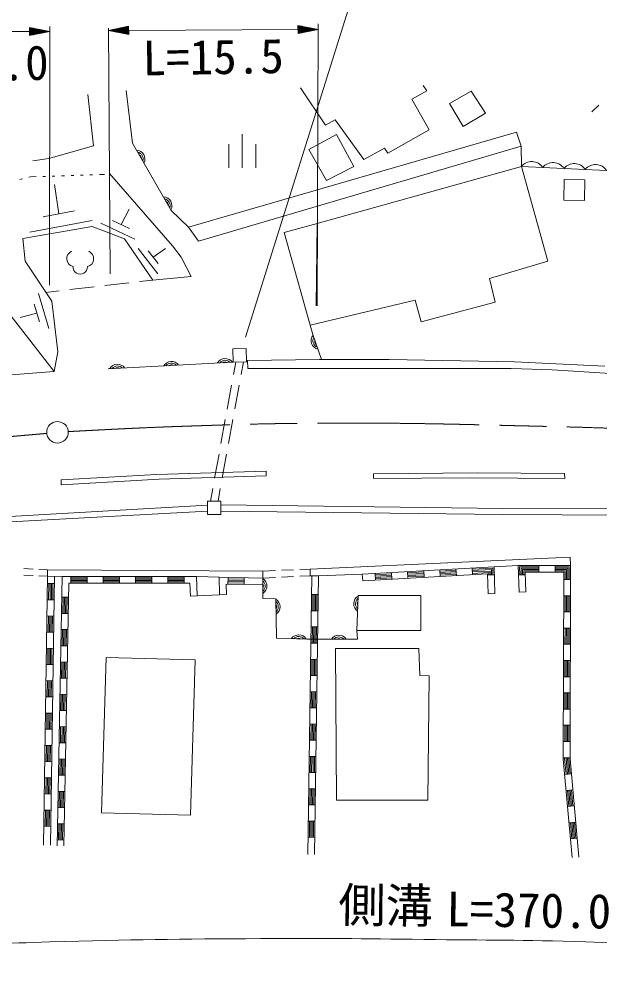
# Model space of a CAD drawing. Units: millimetres, scale not verified. Extents: x 40000 to 680000, y 20000 to 380000.
# Drawn here: x 263760 to 306824, y 264359 to 335791 of the extents above; entities that cross this region are included whole.
import ezdxf
from ezdxf.enums import TextEntityAlignment as Align

# ---------------------------------------------------------------- set-up
doc = ezdxf.new("R2010")
doc.units = ezdxf.units.MM
doc.header["$LTSCALE"] = 1000
doc.linetypes.add('CHAIN', pattern=[18.5, 12, -1.5, 3.5, -1.5])
for name, color, linetype, lineweight in [('M-BGD', 7, 'Continuous', 13), ('M-BMK', 2, 'CHAIN', 13), ('M-BMK-SRVR', 3, 'Continuous', 13), ('M-STR-HTXT', 7, 'Continuous', 13), ('M-STR-STRD', 7, 'Continuous', 13)]:
    doc.layers.add(name, color=color, linetype=linetype, lineweight=lineweight)
doc.styles.add('ＭＳ ゴシック', font='')
doc.styles.get('ＭＳ ゴシック').set_extended_font_data('MS Gothic')

msp = doc.modelspace()

# ---------------------------------------------------------------- linework, layer by layer
at = {"layer": 'M-BGD'}
for p, q in [((294000, 330484), (293735, 330892)), ((268843, 330214), (269266, 326404)), ((272154, 326613), (271703, 330513)), ((284624, 330709), (286475, 327929)), ((292888, 329876), (294000, 330484)), ((295682, 329537), (297291, 330468)), ((297291, 330468), (298347, 328829)), ((294158, 327590), (292888, 329876)), ((296698, 327844), (295682, 329537)), ((306747, 329427), (306247, 328927)), ((298347, 328829), (296698, 327844)), ((286475, 327929), (287186, 328337)), ((287186, 328337), (289332, 325388)), ((276323, 320375), (300640, 327415)), ((280307, 324769), (280307, 327269)), ((285247, 326144), (287300, 327251)), ((287300, 327251), (288570, 324880)), ((291115, 325868), (294158, 327590)), ((300640, 327415), (300997, 326389)), ((275041, 321624), (272154, 326613)), ((279307, 324769), (279307, 326519)), ((281307, 324769), (281307, 326519)), ((269266, 326404), (265964, 325473)), ((300997, 326389), (277054, 319349)), ((286553, 323833), (285247, 326144)), ((289332, 325388), (290851, 326239)), ((290851, 326239), (291115, 325868)), ((301016, 324880), (300997, 326389)), ((264779, 325304), (265964, 325473)), ((270456, 324353), (275125, 318992)), ((285861, 320647), (301016, 324880)), ((288570, 324880), (286553, 323833)), ((302964, 317853), (301016, 324880)), ((263992, 323964), (263798, 323919)), ((264626, 324111), (264480, 324077)), ((265005, 324123), (264626, 324111)), ((265705, 324145), (265505, 324139)), ((266404, 324167), (266204, 324161)), ((267104, 324189), (266904, 324183)), ((267803, 324211), (267604, 324205)), ((268503, 324233), (268303, 324227)), ((269203, 324255), (269003, 324248)), ((270081, 324282), (269703, 324270)), ((266695, 321366), (266377, 323535)), ((267851, 321579), (265540, 321154)), ((271310, 320575), (271910, 321721)), ((275041, 321624), (276323, 320375)), ((269176, 320867), (264555, 320017)), ((271936, 320276), (270685, 320873)), ((269165, 320437), (264021, 319536)), ((271574, 319520), (269165, 320437)), ((272322, 319477), (269821, 320672)), ((277054, 319349), (276323, 320375)), ((285861, 320647), (283406, 319970)), ((285776, 314551), (285861, 320647)), ((264021, 319536), (264208, 317857)), ((273672, 316459), (271574, 319520)), ((283406, 319970), (285353, 313112)), ((274046, 316908), (272589, 318800)), ((274060, 317672), (273331, 318618)), ((273696, 318145), (274603, 318793)), ((275125, 318992), (275762, 318152)), ((275762, 318152), (276523, 316723)), ((264208, 317857), (266166, 314895)), ((298646, 316583), (302964, 317853)), ((273672, 316459), (272686, 316344)), ((276523, 316723), (273672, 316459)), ((299069, 314805), (298646, 316583)), ((269309, 315952), (267521, 315745)), ((271891, 316252), (270103, 316045)), ((265197, 315460), (265964, 312860)), ((266726, 315653), (265740, 315539)), ((264869, 314657), (265252, 313356)), ((266166, 314895), (266622, 311131)), ((285353, 313112), (293142, 314974)), ((293142, 314974), (293566, 313366)), ((293566, 313366), (299069, 314805)), ((266360, 309681), (262995, 314004)), ((265060, 314006), (263835, 313692)), ((285539, 312412), (285353, 313112)), ((285539, 312412), (286172, 310572)), ((266622, 311131), (266360, 309681)), ((279619, 310371), (270345, 309880)), ((279823, 310374), (279655, 309453)), ((280387, 310384), (280218, 309458)), ((280696, 310487), (286030, 310572)), ((280696, 310487), (280727, 309899)), ((286030, 310572), (291195, 310572)), ((291195, 310572), (300508, 310402)), ((300508, 310402), (307197, 310064)), ((266360, 309681), (254846, 308779)), ((280727, 309899), (300254, 309894)), ((300254, 309894), (303302, 309810)), ((303302, 309810), (312700, 309217)), ((279512, 308666), (279189, 306895)), ((280075, 308671), (279752, 306900)), ((279045, 306108), (278723, 304337)), ((279608, 306113), (279285, 304342)), ((278579, 303550), (278256, 301779)), ((279142, 303555), (278819, 301784)), ((278113, 300992), (277945, 300071)), ((278676, 300997), (278507, 300071)), ((277733, 299762), (241157, 297702)), ((277733, 299311), (241157, 297364)), ((299647, 299526), (278723, 299779)), ((299647, 299076), (278723, 299329)), ((321721, 299422), (299647, 299526)), ((321721, 298972), (299647, 299076)), ((304635, 295922), (285341, 295030)), ((304654, 295284), (304635, 295922)), ((264092, 295065), (264782, 295026)), ((284575, 294998), (285341, 295030)), ((285333, 294537), (285341, 295030)), ((298982, 295202), (289209, 294659)), ((296186, 294546), (296158, 295045)), ((297384, 294612), (297357, 295111)), ((298886, 295096), (297362, 295012)), ((298886, 295096), (298903, 294606)), ((298981, 295197), (300778, 295293)), ((299052, 293210), (298982, 295202)), ((304661, 295299), (300779, 295293)), ((300779, 295293), (300839, 293315)), ((300882, 295193), (302306, 295196)), ((300882, 295193), (300900, 294594)), ((302306, 295096), (300985, 295093)), ((301000, 294597), (300985, 295093)), ((302307, 294796), (302306, 295296)), ((303507, 294797), (303506, 295297)), ((304561, 295199), (303506, 295197)), ((303506, 295097), (304460, 295099)), ((304458, 294250), (304460, 295099)), ((304561, 295199), (304558, 294250)), ((304622, 280968), (304661, 295299)), ((264782, 294548), (264092, 294581)), ((265218, 295002), (265862, 294966)), ((265867, 294497), (265218, 294528)), ((265570, 274557), (265867, 294497)), ((281838, 294881), (265862, 294966)), ((265862, 294966), (265867, 294497)), ((265867, 294497), (266938, 294470)), ((266070, 274550), (266367, 294489)), ((266940, 294477), (266564, 274517)), ((276904, 294480), (266940, 294477)), ((267589, 294477), (267589, 293977)), ((268789, 294377), (267589, 294377)), ((268789, 293977), (268789, 294477)), ((269989, 294478), (269989, 293978)), ((271189, 294378), (269989, 294378)), ((271189, 293978), (271189, 294478)), ((272389, 294478), (272389, 293978)), ((273589, 294379), (272389, 294378)), ((273589, 293979), (273589, 294479)), ((274789, 294479), (274789, 293979)), ((275989, 294379), (274789, 294379)), ((275989, 293979), (275989, 294479)), ((276902, 294470), (278598, 294426)), ((276966, 293037), (276904, 294480)), ((281846, 294357), (278599, 294420)), ((278599, 294420), (278625, 293139)), ((279246, 294408), (279237, 293908)), ((280444, 294285), (279244, 294308)), ((280436, 293885), (280446, 294384)), ((281836, 293857), (281838, 294488)), ((281838, 294881), (282761, 294921)), ((281838, 294488), (281838, 294881)), ((281838, 294355), (282761, 294403)), ((283226, 294940), (284105, 294978)), ((283226, 294427), (284105, 294473)), ((284575, 294498), (285333, 294537)), ((285464, 294543), (285164, 273878)), ((285460, 294537), (285333, 294537)), ((285964, 294535), (285460, 294537)), ((285964, 294535), (285664, 273871)), ((289210, 294657), (285964, 294535)), ((289237, 294160), (289210, 294657)), ((298500, 294674), (289237, 294160)), ((290168, 294712), (290195, 294213)), ((291371, 294679), (290173, 294612)), ((291377, 294579), (290179, 294513)), ((291382, 294479), (290184, 294413)), ((291388, 294379), (290190, 294313)), ((291393, 294280), (291366, 294779)), ((292564, 294845), (292592, 294346)), ((293768, 294812), (292569, 294746)), ((293773, 294712), (292575, 294646)), ((293779, 294612), (292581, 294546)), ((293784, 294512), (292586, 294446)), ((293790, 294413), (293762, 294912)), ((294960, 294978), (294988, 294479)), ((296164, 294945), (294966, 294879)), ((296169, 294845), (294971, 294779)), ((296175, 294745), (294977, 294679)), ((296181, 294646), (294982, 294579)), ((297368, 294912), (298789, 294991)), ((298693, 294885), (297373, 294812)), ((297379, 294712), (298596, 294780)), ((298552, 293193), (298500, 294674)), ((298503, 294592), (299003, 294609)), ((298603, 294595), (298596, 294780)), ((298693, 294885), (298703, 294599)), ((298803, 294602), (298789, 294991)), ((301300, 294607), (300800, 294591)), ((301088, 294994), (302307, 294996)), ((301088, 294994), (301100, 294600)), ((302307, 294896), (301191, 294894)), ((301200, 294603), (301191, 294894)), ((304159, 294798), (301294, 294794)), ((301294, 294794), (301339, 293330)), ((304360, 294999), (303507, 294997)), ((303507, 294897), (304260, 294899)), ((304122, 280946), (304159, 294798)), ((304258, 294251), (304260, 294899)), ((304360, 294999), (304358, 294250)), ((266358, 293947), (265859, 293955)), ((265941, 292754), (265959, 293953)), ((266041, 292752), (266059, 293952)), ((266141, 292751), (266158, 293950)), ((266241, 292749), (266258, 293949)), ((267431, 293977), (267064, 274508)), ((276425, 293979), (267431, 293977)), ((268789, 294277), (267589, 294277)), ((268789, 294177), (267589, 294177)), ((268789, 294077), (267589, 294077)), ((271189, 294278), (269989, 294278)), ((271189, 294178), (269989, 294178)), ((271189, 294078), (269989, 294078)), ((273589, 294279), (272389, 294278)), ((273589, 294179), (272389, 294178)), ((273589, 294079), (272389, 294078)), ((275989, 294279), (274789, 294279)), ((275989, 294179), (274789, 294179)), ((275989, 294079), (274789, 294079)), ((276466, 293016), (276425, 293979)), ((281836, 293857), (279110, 293910)), ((279110, 293910), (279125, 293149)), ((280438, 293985), (279239, 294008)), ((280440, 294085), (279241, 294108)), ((280442, 294185), (279242, 294208)), ((304158, 294251), (304658, 294250)), ((267411, 292935), (266912, 292945)), ((267011, 292943), (266989, 291743)), ((267111, 292941), (267089, 291741)), ((267211, 292939), (267189, 291739)), ((267311, 292937), (267289, 291737)), ((276466, 293016), (276968, 293052)), ((276968, 293052), (278616, 293128)), ((278616, 293128), (279125, 293149)), ((285944, 293136), (285444, 293143)), ((285544, 293141), (285527, 291942)), ((285644, 293140), (285627, 291940)), ((285744, 293139), (285727, 291939)), ((285844, 293137), (285827, 291937)), ((288893, 293067), (293545, 293067)), ((293545, 293067), (293545, 290466)), ((298552, 293193), (299051, 293209)), ((300837, 293326), (301339, 293330)), ((304655, 293050), (304155, 293051)), ((304251, 291851), (304255, 293051)), ((304351, 291850), (304355, 293050)), ((304451, 291850), (304455, 293050)), ((304551, 291850), (304555, 293050)), ((265841, 292755), (266341, 292748)), ((266323, 291548), (265823, 291555)), ((265905, 290354), (265923, 291554)), ((266005, 290352), (266023, 291552)), ((266105, 290351), (266123, 291551)), ((266205, 290349), (266223, 291549)), ((266889, 291745), (267389, 291735)), ((285427, 291943), (285927, 291936)), ((304151, 291851), (304651, 291850)), ((285909, 290736), (285409, 290743)), ((285509, 290742), (285492, 289542)), ((285609, 290740), (285592, 289540)), ((285709, 290739), (285692, 289539)), ((285809, 290737), (285792, 289537)), ((265805, 290355), (266305, 290348)), ((267366, 290536), (266866, 290545)), ((266966, 290543), (266944, 289343)), ((267066, 290541), (267044, 289341)), ((267166, 290539), (267144, 289340)), ((267266, 290537), (267244, 289338)), ((293545, 290466), (288810, 290466)), ((304648, 290650), (304148, 290651)), ((304245, 289451), (304248, 290651)), ((304345, 289450), (304348, 290650)), ((304445, 289450), (304448, 290650)), ((304545, 289450), (304548, 290650)), ((266844, 289345), (267344, 289336)), ((285099, 289842), (285896, 289823)), ((285392, 289543), (285892, 289536)), ((304145, 289451), (304645, 289450)), ((266287, 289148), (265787, 289155)), ((265869, 287954), (265887, 289154)), ((265969, 287953), (265987, 289152)), ((266069, 287951), (266087, 289151)), ((266169, 287950), (266187, 289150)), ((287216, 289151), (293396, 289151)), ((287300, 277890), (287216, 289151)), ((293396, 289151), (293474, 287145)), ((265769, 287956), (266269, 287948)), ((267321, 288136), (266821, 288145)), ((266921, 288144), (266898, 286944)), ((267021, 288142), (266998, 286942)), ((267121, 288140), (267098, 286940)), ((267221, 288138), (267198, 286938)), ((270198, 288474), (269859, 276959)), ((276802, 288304), (270198, 288474)), ((276463, 276790), (276802, 288304)), ((285874, 288336), (285374, 288343)), ((285474, 288342), (285457, 287142)), ((285574, 288341), (285557, 287141)), ((285674, 288339), (285657, 287139)), ((285774, 288338), (285757, 287138)), ((304641, 288250), (304142, 288251)), ((304238, 287051), (304242, 288251)), ((304338, 287050), (304341, 288250)), ((304438, 287050), (304441, 288250)), ((304538, 287050), (304541, 288250)), ((266251, 286748), (265751, 286756)), ((265833, 285554), (265851, 286754)), ((265933, 285553), (265951, 286753)), ((266033, 285551), (266051, 286751)), ((266133, 285550), (266151, 286750)), ((266798, 286946), (267298, 286936)), ((285357, 287144), (285857, 287136)), ((293474, 287145), (294158, 287119)), ((294158, 287119), (294074, 277890)), ((304138, 287051), (304638, 287050)), ((267276, 285736), (266776, 285746)), ((266876, 285744), (266853, 284544)), ((266976, 285742), (266953, 284542)), ((267076, 285740), (267053, 284540)), ((267176, 285738), (267153, 284539)), ((285839, 285936), (285339, 285944)), ((285439, 285942), (285422, 284742)), ((285539, 285941), (285522, 284741)), ((285639, 285939), (285622, 284739)), ((285739, 285938), (285722, 284738)), ((304635, 285850), (304135, 285851)), ((304232, 284651), (304235, 285851)), ((304332, 284650), (304335, 285850)), ((304432, 284650), (304435, 285850)), ((304532, 284650), (304535, 285850)), ((265733, 285556), (266233, 285548)), ((266215, 284349), (265716, 284356)), ((265798, 283155), (265816, 284355)), ((265898, 283153), (265916, 284353)), ((265998, 283152), (266016, 284352)), ((266098, 283150), (266116, 284350)), ((266753, 284546), (267253, 284537)), ((285322, 284744), (285822, 284737)), ((304132, 284651), (304632, 284650)), ((265698, 283156), (266198, 283149)), ((267230, 283337), (266731, 283346)), ((266831, 283344), (266808, 282145)), ((266931, 283343), (266908, 282143)), ((267031, 283341), (267008, 282141)), ((267131, 283339), (267108, 282139)), ((285804, 283537), (285304, 283544)), ((285404, 283542), (285387, 282343)), ((285504, 283541), (285487, 282341)), ((285604, 283540), (285587, 282340)), ((285704, 283538), (285687, 282338)), ((304628, 283450), (304128, 283451)), ((304225, 282251), (304228, 283451)), ((304325, 282250), (304328, 283450)), ((304425, 282250), (304428, 283450)), ((304525, 282250), (304528, 283450)), ((285287, 282344), (285787, 282337)), ((304125, 282251), (304625, 282250)), ((266180, 281949), (265680, 281956)), ((265762, 280755), (265780, 281955)), ((265862, 280753), (265880, 281953)), ((265962, 280752), (265980, 281952)), ((266062, 280750), (266080, 281950)), ((266708, 282146), (267208, 282137)), ((265662, 280756), (266162, 280749)), ((267185, 280937), (266685, 280947)), ((266785, 280945), (266763, 279745)), ((266885, 280943), (266863, 279743)), ((266985, 280941), (266963, 279741)), ((267085, 280939), (267063, 279739)), ((285769, 281137), (285270, 281144)), ((285370, 281143), (285352, 279943)), ((285470, 281141), (285452, 279941)), ((285570, 281140), (285552, 279940)), ((285669, 281138), (285652, 279938)), ((304122, 281028), (304622, 281026)), ((304782, 273634), (304122, 280946)), ((304222, 281028), (304222, 280951)), ((304324, 279818), (304222, 280951)), ((304322, 280955), (304322, 281027)), ((304322, 280955), (304423, 279827)), ((304422, 281027), (304422, 280959)), ((304523, 279836), (304422, 280959)), ((304522, 280964), (304522, 281027)), ((304522, 280964), (304623, 279845)), ((305280, 273679), (304622, 280968)), ((266144, 279549), (265644, 279557)), ((265726, 278355), (265744, 279555)), ((265826, 278354), (265844, 279554)), ((265926, 278352), (265944, 279552)), ((266026, 278351), (266044, 279551)), ((266663, 279747), (267163, 279737)), ((285252, 279944), (285752, 279937)), ((304224, 279809), (304722, 279854)), ((285735, 278737), (285235, 278744)), ((285335, 278743), (285317, 277543)), ((285435, 278742), (285417, 277542)), ((285535, 278740), (285517, 277540)), ((285635, 278739), (285617, 277539)), ((304830, 278659), (304332, 278614)), ((304540, 277428), (304432, 278623)), ((304639, 277437), (304531, 278632)), ((304739, 277446), (304631, 278641)), ((304839, 277455), (304731, 278650)), ((265626, 278357), (266126, 278349)), ((267140, 278538), (266640, 278547)), ((266740, 278545), (266717, 277345)), ((266840, 278543), (266817, 277344)), ((266940, 278541), (266917, 277342)), ((267040, 278540), (267017, 277340)), ((294074, 277890), (287300, 277890)), ((266108, 277149), (265608, 277157)), ((265690, 275955), (265708, 277155)), ((265790, 275954), (265808, 277154)), ((266618, 277347), (267117, 277338)), ((285217, 277545), (285717, 277537)), ((304440, 277419), (304938, 277464)), ((265890, 275952), (265908, 277152)), ((265990, 275951), (266008, 277151)), ((269859, 276959), (276463, 276790)), ((265590, 275957), (266090, 275949)), ((267095, 276138), (266595, 276148)), ((266695, 276146), (266672, 274946)), ((266795, 276144), (266772, 274944)), ((266895, 276142), (266872, 274942)), ((266995, 276140), (266972, 274940)), ((285700, 276337), (285200, 276345)), ((285300, 276343), (285282, 275143)), ((285400, 276342), (285382, 275142)), ((285500, 276340), (285482, 275140)), ((285600, 276339), (285582, 275139)), ((305046, 276269), (304548, 276224)), ((304756, 275038), (304648, 276233)), ((304855, 275047), (304747, 276242)), ((304955, 275056), (304847, 276251)), ((305054, 275065), (304946, 276260)), ((285182, 275145), (285682, 275138)), ((304656, 275029), (305154, 275074)), ((266572, 274948), (267072, 274938))]:
    msp.add_line(p, q, dxfattribs=at)
for points in [[(311888, 312428), (313397, 320668), (313641, 324278), (301016, 324880)], [(285099, 289842), (282846, 289897), (282800, 292825), (281838, 292851), (281836, 293857)], [(288893, 293067), (288810, 290466), (288841, 289842), (285896, 289823)]]:
    msp.add_lwpolyline(points, dxfattribs=at)
for points in [[(304167, 322374), (305700, 322354), (305721, 323887), (304187, 323908)], [(280608, 310388), (280591, 311378), (279601, 311360), (279619, 310371)], [(278723, 299081), (278723, 300071), (277733, 300071), (277733, 299081)]]:
    msp.add_lwpolyline(points, close=True, dxfattribs=at)
for centre, radius, start, end in [((272430, 325428), 654, 332.83776, 87.2796), ((272430, 325428), 523, 342.649, 77.46836), ((272430, 325428), 392, 4.52545, 55.59191), ((301778, 324263), 980, 33.554, 140.97998), ((303356, 324188), 980, 33.554, 140.97998), ((304934, 324113), 980, 33.554, 140.97998), ((306512, 324037), 980, 33.554, 140.97998), ((274434, 321966), 654, 332.83776, 87.2796), ((274434, 321966), 523, 342.649, 77.46836), ((274434, 321966), 392, 4.52545, 55.59191), ((267880, 318038), 599, 113.44836, 257.2818), ((268683, 318038), 599, 282.7182, 66.55164), ((268281, 317421), 534, 176.52859, 3.47141), ((286069, 311960), 654, 141.77394, 256.21578), ((286069, 311960), 523, 151.58518, 246.40454), ((286069, 311960), 392, 173.46163, 224.52809), ((271049, 309563), 654, 35.80402, 150.24586), ((271049, 309563), 523, 45.61526, 140.43462), ((275044, 309774), 654, 35.80402, 150.24586), ((275044, 309774), 523, 45.61526, 140.43462), ((275044, 309774), 392, 67.49171, 118.55817), ((279038, 309985), 654, 35.80402, 150.24586), ((279038, 309985), 523, 45.61526, 140.43462), ((279038, 309985), 392, 67.49171, 118.55817), ((271049, 309563), 392, 67.49171, 118.55817), ((281484, 293778), 654, 302.80725, 57.24909), ((281484, 293778), 523, 312.61849, 47.43785), ((281484, 293778), 392, 334.49494, 25.5614), ((289228, 292456), 654, 120.95354, 235.39538), ((282455, 292237), 654, 303.67988, 58.12172), ((282455, 292237), 523, 313.49112, 48.31048), ((282455, 292237), 392, 335.36757, 26.43403), ((289228, 292456), 523, 130.76478, 225.58414), ((289228, 292456), 392, 152.64123, 203.70769), ((284491, 289503), 654, 31.38732, 145.82916), ((284491, 289503), 523, 41.19856, 136.01792), ((287471, 289479), 654, 33.14568, 147.58752), ((284491, 289503), 392, 63.07501, 114.14147), ((287471, 289479), 523, 42.95692, 137.77628), ((287471, 289479), 392, 64.83337, 115.89983)]:
    msp.add_arc(centre, radius, start, end, dxfattribs=at)
at = {"layer": 'M-BMK'}
for points, knots in [([(267392, 305220), (271932, 305459), (273109, 305521), (276776, 305643), (280417, 305764), (282458, 305827), (286101, 305844), (291313, 305869), (294234, 305819), (299445, 305687), (304764, 305552), (307748, 305528), (313057, 305192), (318339, 304857), (321288, 304535), (326555, 304028), (330472, 303650), (332667, 303444), (336573, 302967), (340183, 302527), (342195, 302200), (345799, 301709), (349791, 301164), (352029, 300872), (356020, 300315), (359710, 299800), (360870, 299633), (365465, 298970)], [0, 0, 0, 0, 1, 1, 1, 2, 2, 2, 3, 3, 3, 4, 4, 4, 5, 5, 5, 6, 6, 6, 7, 7, 7, 8, 8, 8, 9, 9, 9, 9]), ([(168948, 286661), (171945, 287558), (172695, 287783), (175097, 288502), (176861, 289029), (177844, 289341), (179613, 289852), (182376, 290652), (183932, 291068), (186711, 291810), (188927, 292402), (190172, 292720), (192398, 293273), (194222, 293726), (195248, 293966), (197079, 294392), (199812, 295026), (201349, 295353), (204087, 295965), (206816, 296575), (208339, 296943), (211076, 297515), (215155, 298368), (217450, 298796), (221549, 299546), (224513, 300088), (226179, 300359), (229156, 300825), (232511, 301349), (234393, 301623), (237759, 302074), (242932, 302768), (245836, 303112), (251025, 303683), (254462, 304061), (256392, 304231), (259836, 304551), (262164, 304767), (262899, 304834), (265798, 305086)], [0, 0, 0, 0, 1, 1, 1, 2, 2, 2, 3, 3, 3, 4, 4, 4, 5, 5, 5, 6, 6, 6, 7, 7, 7, 8, 8, 8, 9, 9, 9, 10, 10, 10, 11, 11, 11, 12, 12, 12, 13, 13, 13, 13])]:
    msp.add_open_spline(points, degree=3, knots=knots, dxfattribs=at)
at = {"layer": 'M-BMK-SRVR'}
msp.add_circle((266594, 305169), 800, dxfattribs=at)
at = {"layer": 'M-STR-HTXT'}
for p, q in [((280544, 312228), (288929, 338930)), ((266024, 334889), (264523, 335185)), ((264523, 335185), (264525, 334585)), ((264823, 335126), (264523, 335125)), ((264523, 335065), (265123, 335067)), ((265997, 316068), (266024, 335246)), ((270511, 316912), (270376, 335142)), ((270377, 334962), (271876, 335269)), ((271877, 335029), (270677, 335023)), ((270977, 335084), (271877, 335089)), ((271877, 335149), (271277, 335146)), ((271576, 335207), (271876, 335209)), ((271879, 334669), (271876, 335269)), ((284440, 335028), (271877, 334969)), ((285940, 335035), (284438, 335328)), ((284438, 335328), (284441, 334728)), ((284738, 335269), (284438, 335268)), ((284439, 335208), (285039, 335211)), ((285339, 335152), (284439, 335148)), ((284439, 335088), (285639, 335094)), ((285940, 335035), (284440, 335028)), ((285940, 335035), (284441, 334728)), ((285869, 314534), (285941, 335445)), ((264524, 334885), (256824, 334863)), ((265424, 335007), (264524, 335005)), ((264524, 334945), (265724, 334948)), ((266024, 334889), (264524, 334885)), ((264524, 334825), (265724, 334828)), ((265424, 334767), (264524, 334765)), ((264524, 334705), (265124, 334707)), ((266024, 334889), (264525, 334585)), ((264825, 334646), (264525, 334645)), ((270377, 334962), (271877, 334969)), ((270377, 334962), (271879, 334669)), ((271878, 334909), (270678, 334903)), ((270978, 334844), (271878, 334849)), ((271878, 334789), (271278, 334786)), ((271578, 334727), (271878, 334729)), ((284440, 334968), (285640, 334974)), ((285340, 334912), (284440, 334908)), ((284440, 334848), (285040, 334851)), ((284741, 334789), (284441, 334788))]:
    msp.add_line(p, q, dxfattribs=at)
msp.add_open_spline([(144557, 249897), (148058, 251138), (148963, 251477), (151815, 252405), (153271, 252879), (154084, 253156), (155551, 253593), (157787, 254258), (159053, 254588), (161317, 255152), (163672, 255738), (164991, 256075), (167368, 256563), (170031, 257110), (171536, 257354), (174213, 257829), (178526, 258594), (180946, 259006), (185269, 259709), (189331, 260369), (191613, 260697), (195686, 261284), (200847, 262029), (203738, 262451), (208913, 263098), (214072, 263743), (216969, 264047), (222143, 264556), (227763, 265110), (230917, 265368), (236548, 265789), (241449, 266156), (244197, 266333), (249104, 266615), (252366, 266803), (254195, 266884), (257459, 267031), (260795, 267182), (262664, 267282), (266002, 267381), (272129, 267561), (275564, 267591), (281693, 267634), (286415, 267668), (289061, 267621), (293783, 267568), (298465, 267516), (301090, 267533), (305771, 267388), (309249, 267281), (311195, 267156), (314670, 266990), (317493, 266856), (319075, 266788), (321896, 266626), (325233, 266435), (327101, 266300), (330434, 266053), (332674, 265886), (333382, 265832), (336166, 265605)], degree=3, knots=[0, 0, 0, 0, 1, 1, 1, 2, 2, 2, 3, 3, 3, 4, 4, 4, 5, 5, 5, 6, 6, 6, 7, 7, 7, 8, 8, 8, 9, 9, 9, 10, 10, 10, 11, 11, 11, 12, 12, 12, 13, 13, 13, 14, 14, 14, 15, 15, 15, 16, 16, 16, 17, 17, 17, 18, 18, 18, 19, 19, 19, 20, 20, 20, 20], dxfattribs=at)
at = {"layer": 'M-STR-STRD'}
for p, q in [((273940, 302052), (282074, 302290)), ((282074, 302290), (282086, 301936)), ((290031, 302092), (297750, 302166)), ((297750, 302166), (304216, 302106)), ((266859, 301648), (273940, 302052)), ((266877, 301264), (266859, 301648)), ((274139, 301683), (266877, 301264)), ((282086, 301936), (274139, 301683)), ((290035, 301733), (290031, 302092)), ((297206, 301790), (290035, 301733)), ((304238, 301744), (297206, 301790)), ((304216, 302106), (304238, 301744))]:
    msp.add_line(p, q, dxfattribs=at)

# ---------------------------------------------------------------- texts
at = {"layer": 'M-STR-HTXT', "style": 'ＭＳ ゴシック'}
for s, rotation, p in [('L=11.0', 1.006, (255503, 330355)), ('L=15.5', 1.006, (272943, 330854)), ('側溝', 359.331, (287414, 268085)), ('L=370.0', 359.12, (295422, 267788))]:
    msp.add_text(s, height=2566, rotation=rotation, dxfattribs=at).set_placement(p, align=Align.BOTTOM_LEFT)

doc.saveas('drawing.dxf')
